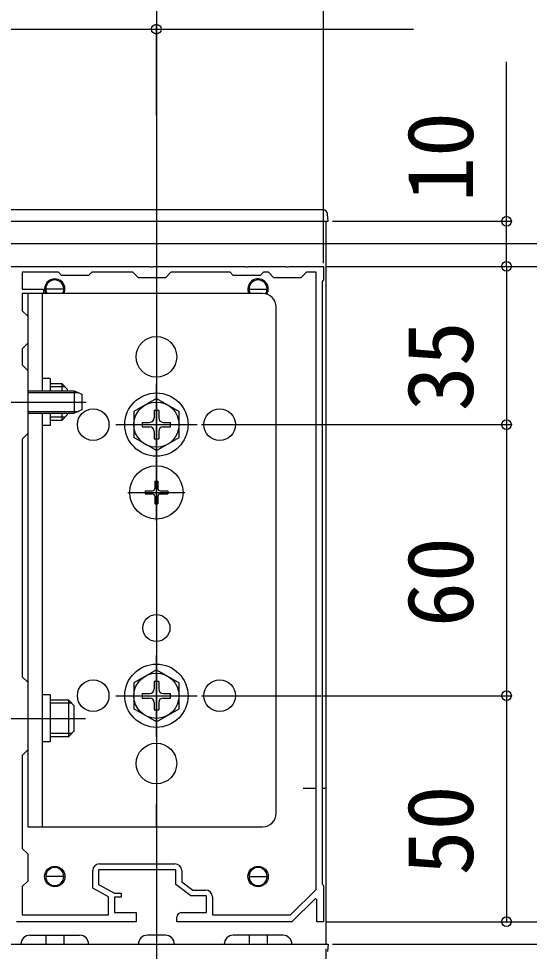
# Model space of a CAD drawing. Units: millimetres, scale not verified. Extents: x -875 to 875, y -1304 to 1297.
# Drawn here: x 611.5 to 724.6, y 102.2 to 308.6 of the extents above; entities that cross this region are included whole.
import ezdxf
from ezdxf.enums import TextEntityAlignment as Align

# ---------------------------------------------------------------- set-up
doc = ezdxf.new("R2010")
doc.units = ezdxf.units.MM
doc.header["$LTSCALE"] = 8
for name, color, linetype in [('0-3_YKK_11', 7, 'Continuous'), ('0-4_YKK_12', 2, 'Continuous'), ('0-5_YKK_13', 4, 'Continuous'), ('0-7_YKK_D', 6, 'Continuous')]:
    doc.layers.add(name, color=color, linetype=linetype)
doc.styles.add('ＭＳ ゴシック', font='')
doc.styles.get('ＭＳ ゴシック').set_extended_font_data('MS Gothic')

msp = doc.modelspace()

# ---------------------------------------------------------------- linework, layer by layer
at = {"layer": '0-3_YKK_11'}
msp.add_line((629.4, 121.6), (646.1, 121.6), dxfattribs=at)
for points in [[(607, 253.8), (640.542, 253.8), (640.725, 253.68), (641.275, 253.68), (641.458, 253.8), (661.542, 253.8), (661.725, 253.68), (662.275, 253.68), (662.458, 253.8), (670.542, 253.8), (670.725, 253.68), (671.275, 253.68), (671.458, 253.8), (679, 253.8), (679, 250.8), (678.7, 250.5)], [(677.4, 115.943), (677.4, 252.5), (675.2, 252.5), (674, 251.3), (668, 251.3), (666.8, 252.5), (665.7, 252.5), (665, 251.8), (659, 251.8), (658.3, 252.5), (645.2, 252.5), (644, 251.3), (638, 251.3), (636.8, 252.5), (627.7, 252.5), (627, 251.8), (621, 251.8), (620.3, 252.5), (612.3, 252.5), (612.3, 248.8), (617, 248.8), (617, 247.8), (612.3, 247.8), (612.3, 244), (613.5, 242.8), (613.5, 236.8), (612.3, 235.6), (612.3, 232), (613.5, 230.8), (613.5, 216.8), (612.3, 215.6), (612.3, 163), (613.5, 161.8), (613.5, 146.8), (612.3, 145.6), (612.3, 125), (613.5, 123.8), (613.5, 117.8), (612.3, 116.6), (612.3, 110.3)], [(678.7, 250.5), (678.7, 117.1), (679, 116.8), (679, 108.8), (677.5, 108.8), (677.5, 113.7), (677.132, 113.854), (672, 108.8), (646.5, 108.8), (646.5, 109.8)], [(647.5, 110.8), (653.1, 110.8), (653.1, 114.5), (649.6, 114.5), (646.3, 117), (646.3, 120.3), (629.2, 120.3), (629.2, 117), (632.7, 115.1), (634.2, 115.1), (634.2, 114.2), (632.7, 114.2), (632.7, 110.8), (637.5, 110.8), (637.5, 108.8), (611, 108.8)], [(612.3, 110.3), (631.4, 110.3), (631.4, 114.327), (627.9, 116.227), (627.9, 120.1)], [(647.6, 120.1), (647.6, 117.646), (650.037, 115.8), (652.9, 115.8)], [(654.4, 114.3), (654.4, 110.3), (671.67, 110.3), (677.4, 115.943)]]:
    msp.add_lwpolyline(points, dxfattribs=at)
for centre, radius, start, end in [((629.4, 120.1), 1.5, 90.00001, 179.99999), ((646.1, 120.1), 1.5, 0.00001, 89.99999), ((652.9, 114.3), 1.5, 0.00001, 89.99999), ((647.5, 109.8), 1, 90.00001, 179.99999)]:
    msp.add_arc(centre, radius, start, end, dxfattribs=at)
at = {"layer": '0-4_YKK_12'}
for p, q in [((642, 695.797), (642, 83.8)), ((604.5, 263.8), (679.5, 263.8)), ((679.5, 263.8), (679.5, 103.8)), ((851.661, 258.8), (-22.5, 258.8)), ((677.4, 138.3), (674.5, 138.3)), ((679.5, 138.3), (678.7, 138.3)), ((614, 105.8), (625, 105.8)), ((644, 105.8), (640, 105.8)), ((670, 105.8), (659, 105.8)), ((604.5, 103.8), (612, 103.8)), ((627, 103.8), (638, 103.8)), ((646, 103.8), (657, 103.8)), ((672, 103.8), (679.5, 103.8))]:
    msp.add_line(p, q, dxfattribs=at)
for centre, radius in [((628, 218.8), 3.5), ((656, 218.8), 3.5), ((628, 158.8), 3.5), ((656, 158.8), 3.5), ((619.5, 118.8), 2.25), ((664.5, 118.8), 2.25)]:
    msp.add_circle(centre, radius, dxfattribs=at)
for centre, radius, start, end in [((619.5, 248.8), 2.25, 333.6122, 206.3878), ((664.5, 248.8), 2.25, 329.28525, 206.3878), ((614, 103.8), 2, 90, 180), ((625, 103.8), 2, 0, 90), ((640, 103.8), 2, 90, 180), ((644, 103.8), 2, 0, 90), ((659, 103.8), 2, 90, 180), ((670, 103.8), 2, 0, 90)]:
    msp.add_arc(centre, radius, start, end, dxfattribs=at)
at = {"layer": '0-5_YKK_13'}
for p, q in [((678.906, 266.3), (605.094, 266.3)), ((680, 263.8), (679.905, 265.361)), ((604.998, 263.8), (679.002, 263.8)), ((679.002, 263.8), (680, 263.8)), ((613.5, 247.8), (613.5, 129.8)), ((665.5, 247.8), (613.5, 247.8)), ((616.7, 247.8), (616.7, 226.3)), ((621.5, 248.8), (617.5, 248.8)), ((642, 247.8), (642, 242.8)), ((662.5, 248.8), (666.5, 248.8)), ((668.5, 132.8), (668.5, 244.8)), ((618.5, 229), (616.7, 229)), ((618.5, 229), (618.5, 226.3)), ((621.1, 227.8), (618.5, 227.8)), ((621.748, 227.152), (618.5, 227.152)), ((621.1, 226.3), (621.1, 227.8)), ((622.3, 226.6), (621.1, 227.8)), ((642, 209.8), (642, 227.8)), ((613.5, 226.3), (623.8, 226.3)), ((613.5, 225.867), (624.72, 225.867)), ((622.3, 226.3), (622.3, 226.6)), ((623.8, 226.3), (623.8, 221.3)), ((598.3, 223.8), (624.8, 223.8)), ((604.996, 223.8), (626.413, 223.8)), ((642, 224.55), (637, 221.663)), ((642, 224.55), (647, 221.663)), ((613.5, 221.733), (624.72, 221.733)), ((613.5, 221.3), (623.8, 221.3)), ((616.7, 221.3), (616.7, 129.8)), ((618.5, 221.3), (618.5, 218.6)), ((621.1, 219.8), (621.1, 221.3)), ((622.3, 221), (621.1, 219.8)), ((622.3, 221), (622.3, 221.3)), ((625.5, 222.1), (623.8, 221.3)), ((637, 221.663), (637, 215.937)), ((641.5, 221.95), (641.5, 220.3)), ((642.5, 221.95), (641.5, 221.95)), ((642.5, 221.95), (642.5, 220.3)), ((647, 215.937), (647, 221.663)), ((621.748, 220.448), (618.5, 220.448)), ((618.5, 219.8), (621.1, 219.8)), ((633, 218.8), (651, 218.8)), ((638.85, 219.3), (640.5, 219.3)), ((638.85, 219.3), (638.85, 218.3)), ((643.5, 219.3), (645.15, 219.3)), ((645.15, 218.3), (645.15, 219.3)), ((618.5, 218.6), (616.7, 218.6)), ((638.85, 218.3), (640.5, 218.3)), ((641.5, 217.3), (641.5, 215.65)), ((642.5, 217.3), (642.5, 215.65)), ((643.5, 218.3), (645.15, 218.3)), ((642, 213.05), (637, 215.937)), ((641.5, 215.65), (642.5, 215.65)), ((642, 213.05), (647, 215.937)), ((642, 197.5), (642, 210.1)), ((641.65, 206.3), (642.35, 206.3)), ((641.65, 206.3), (641.65, 204.65)), ((642.35, 206.3), (642.35, 204.65)), ((635.7, 203.8), (648.3, 203.8)), ((639.5, 204.15), (639.5, 203.45)), ((639.5, 204.15), (641.15, 204.15)), ((639.5, 203.45), (641.15, 203.45)), ((641.65, 202.95), (641.65, 201.3)), ((642.35, 202.95), (642.35, 201.3)), ((642.85, 204.15), (644.5, 204.15)), ((642.85, 203.45), (644.5, 203.45)), ((644.5, 204.15), (644.5, 203.45)), ((641.65, 201.3), (642.35, 201.3)), ((642, 149.8), (642, 167.8)), ((642, 164.55), (637, 161.663)), ((642, 164.55), (647, 161.663)), ((637, 161.663), (637, 155.937)), ((641.5, 161.95), (641.5, 160.3)), ((642.5, 161.95), (641.5, 161.95)), ((642.5, 161.95), (642.5, 160.3)), ((647, 155.937), (647, 161.663)), ((618.5, 159), (616.7, 159)), ((618.5, 159), (618.5, 148.6)), ((638.85, 159.3), (640.5, 159.3)), ((638.85, 159.3), (638.85, 158.3)), ((643.5, 159.3), (645.15, 159.3)), ((645.15, 158.3), (645.15, 159.3)), ((622.6, 157.8), (618.5, 157.8)), ((623.248, 157.152), (618.5, 157.152)), ((622.6, 149.8), (622.6, 157.8)), ((623.8, 156.6), (622.6, 157.8)), ((633, 158.8), (651, 158.8)), ((638.85, 158.3), (640.5, 158.3)), ((641.5, 157.3), (641.5, 155.65)), ((642.5, 157.3), (642.5, 155.65)), ((643.5, 158.3), (645.15, 158.3)), ((623.8, 151), (623.8, 156.6)), ((642, 153.05), (637, 155.937)), ((641.5, 155.65), (642.5, 155.65)), ((642, 153.05), (647, 155.937)), ((599.8, 153.8), (626.3, 153.8)), ((623.8, 151), (622.6, 149.8)), ((623.248, 150.448), (618.5, 150.448)), ((618.5, 149.8), (622.6, 149.8)), ((618.5, 148.6), (616.7, 148.6)), ((642, 129.8), (642, 134.8)), ((613.5, 129.8), (665.5, 129.8)), ((621.5, 118.8), (617.5, 118.8)), ((662.5, 118.8), (666.5, 118.8)), ((617.5, 105.8), (617.5, 103.8)), ((621.5, 105.8), (621.5, 103.8)), ((662.5, 105.8), (662.5, 103.8)), ((666.5, 105.8), (666.5, 103.8)), ((604.998, 103.8), (679.002, 103.8)), ((679.002, 103.8), (680, 103.8)), ((680, 103.8), (679.905, 102.239))]:
    msp.add_line(p, q, dxfattribs=at)
msp.add_lwpolyline([(623.8, 226.3), (625.5, 225.5), (625.5, 222.1)], dxfattribs=at)
for centre, radius in [((642, 233.8), 4.5), ((642, 218.8), 7), ((642, 218.8), 5), ((628, 218.8), 3.5), ((656, 218.8), 3.5), ((642, 203.8), 5.9), ((642, 173.8), 3), ((642, 158.8), 7), ((642, 158.8), 5), ((628, 158.8), 3.5), ((656, 158.8), 3.5), ((642, 143.8), 4.5)]:
    msp.add_circle(centre, radius, dxfattribs=at)
for centre, radius, start, end in [((678.906, 265.3), 1, 3.5, 90), ((619.5, 248.8), 2, 90, 180), ((619.5, 248.8), 2, 0, 90), ((664.5, 248.8), 2, 90, 180), ((664.5, 248.8), 2, 0, 90), ((619.5, 248.8), 2, 180, 210), ((619.5, 248.8), 2, 330, 0), ((664.5, 248.8), 2, 180, 210), ((665.5, 244.8), 3, 0, 90), ((664.5, 248.8), 2, 327.3501, 0), ((640.5, 220.3), 1, 270, 0), ((643.5, 220.3), 1, 180, 270), ((640.5, 217.3), 1, 0, 90), ((643.5, 217.3), 1, 90, 180), ((641.15, 204.65), 0.5, 270, 0), ((642.85, 204.65), 0.5, 180, 270), ((641.15, 202.95), 0.5, 0, 90), ((642.85, 202.95), 0.5, 90, 180), ((640.5, 160.3), 1, 270, 0), ((643.5, 160.3), 1, 180, 270), ((640.5, 157.3), 1, 0, 90), ((643.5, 157.3), 1, 90, 180), ((665.5, 132.8), 3, 270, 0), ((619.5, 118.8), 2, 90, 180), ((619.5, 118.8), 2, 0, 90), ((664.5, 118.8), 2, 90, 180), ((664.5, 118.8), 2, 0, 90), ((619.5, 118.8), 2, 180, 270), ((619.5, 118.8), 2, 270, 0), ((664.5, 118.8), 2, 180, 270), ((664.5, 118.8), 2, 270, 0)]:
    msp.add_arc(centre, radius, start, end, dxfattribs=at)
at = {"layer": '0-7_YKK_D'}
for p, q in [((679, 254.5), (679, 387.3)), ((642, 287.3), (642, 307.3)), ((681, 263.8), (720.5, 263.8)), ((679.7, 253.8), (760.5, 253.8)), ((679.7, 253.8), (800.5, 253.8)), ((679.7, 253.8), (800.5, 253.8)), ((679.7, 253.8), (720.5, 253.8)), ((679.7, 253.8), (720.5, 253.8)), ((719.5, 253.8), (719.5, 218.8)), ((652, 218.8), (720.5, 218.8)), ((652, 218.8), (720.5, 218.8)), ((719.5, 218.8), (719.5, 158.8)), ((652, 158.8), (720.5, 158.8)), ((652, 158.8), (720.5, 158.8)), ((719.5, 158.8), (719.5, 108.8)), ((679.7, 108.8), (800.5, 108.8)), ((679.7, 108.8), (800.5, 108.8)), ((679.7, 108.8), (720.5, 108.8)), ((681, 103.8), (800.5, 103.8)), ((679.501, 102.8), (679.501, -79.7))]:
    msp.add_line(p, q, dxfattribs=at)
for points in [[(609.5, 306.3), (642, 306.3), (698.891, 306.3)], [(719.5, 253.8), (719.5, 263.8), (719.5, 299.1)]]:
    msp.add_lwpolyline(points, dxfattribs=at)
for centre in [(642, 306.3), (719.5, 263.8), (719.5, 253.8), (719.5, 253.8), (719.5, 218.8), (719.5, 218.8), (719.5, 158.8), (719.5, 158.8), (719.5, 108.8)]:
    msp.add_circle(centre, 1.075, dxfattribs=at)

# ---------------------------------------------------------------- texts
at = {"layer": '0-7_YKK_D', "style": 'ＭＳ ゴシック'}
for s, p in [('10', (716.5, 268.032)), ('35', (716.5, 221.755)), ('60', (716.5, 173.97)), ('50', (716.5, 119.027))]:
    msp.add_text(s, height=14.66, rotation=90, dxfattribs=at).set_placement(p, align=Align.BOTTOM_LEFT)

doc.saveas('drawing.dxf')
